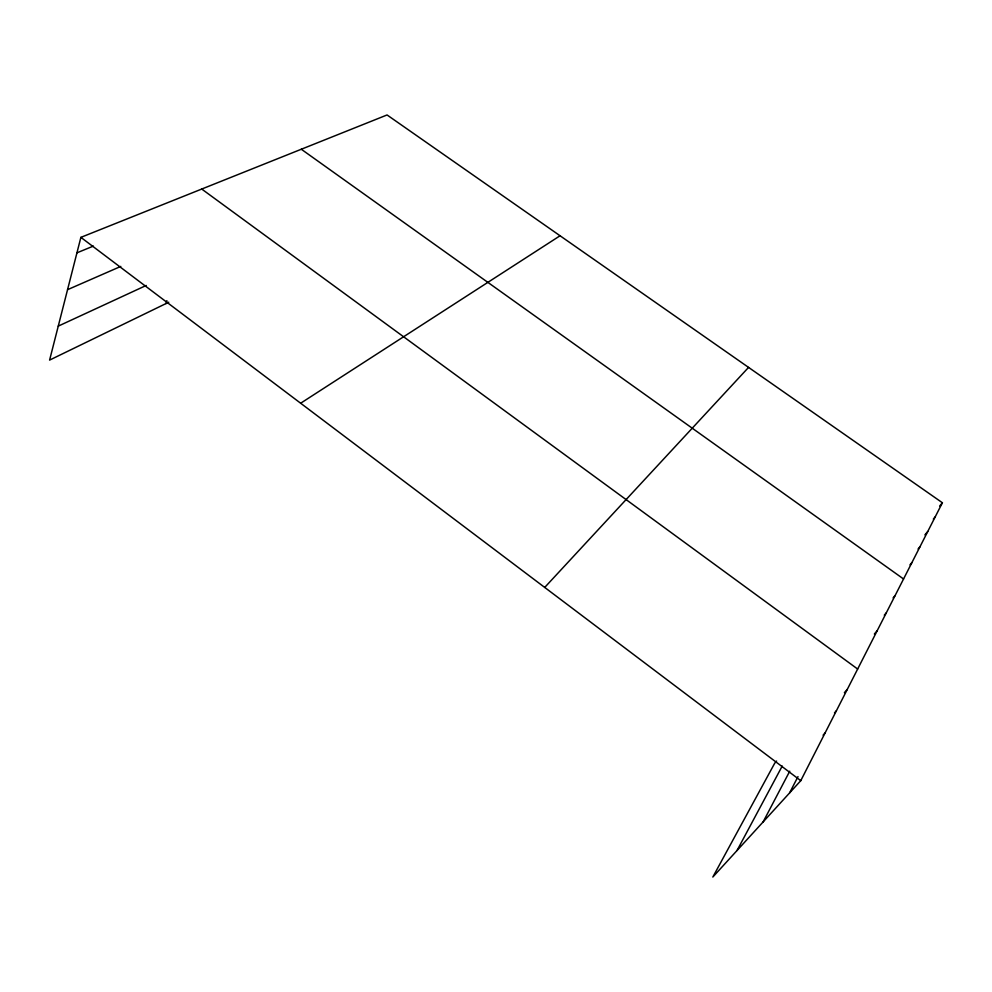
<?xml version="1.0" encoding="UTF-8"?>
<svg xmlns="http://www.w3.org/2000/svg" width="992" height="992" viewBox="0 0 992 992"><rect width="100%" height="100%" fill="white"/><g stroke="black" fill="none" stroke-linecap="round" stroke-linejoin="round"><path stroke-width="1.49" d="M776.612 761.062L774.715 763.208L712.826 877.04L800.767 780.679L942.4 502.758L387.066 114.96L80.885 237.361L49.6 360.096L168.764 302.225M165.986 303.564L166.879 300.7M789.595 792.918L797.99 776.6M763.108 821.946L789.744 771.193M737.031 850.516L782.217 766.06M939.647 506.032L942.4 502.758M933.336 519.076L935.208 516.869M924.904 534.862L927.731 531.526M918.071 548.985L919.981 546.741M909.986 564.82L911.921 562.551M893.11 597.878L895.094 595.584M884.281 615.164L886.302 612.833M874.361 634L877.139 630.8M844.378 692.689L847.267 689.415M834.47 712.888L836.43 710.706M823.1 735.171L825.084 732.964M544.72 587.425L748.563 367.4M300.663 403.223L560.058 235.761M58.268 326.12L146.196 285.46M67.555 289.676L120.788 266.414M76.942 252.836L93.397 246.078M301.295 149.246L903.551 578.981M201.736 189.05L857.658 669.042M80.885 237.361L800.767 780.679"/></g></svg>
